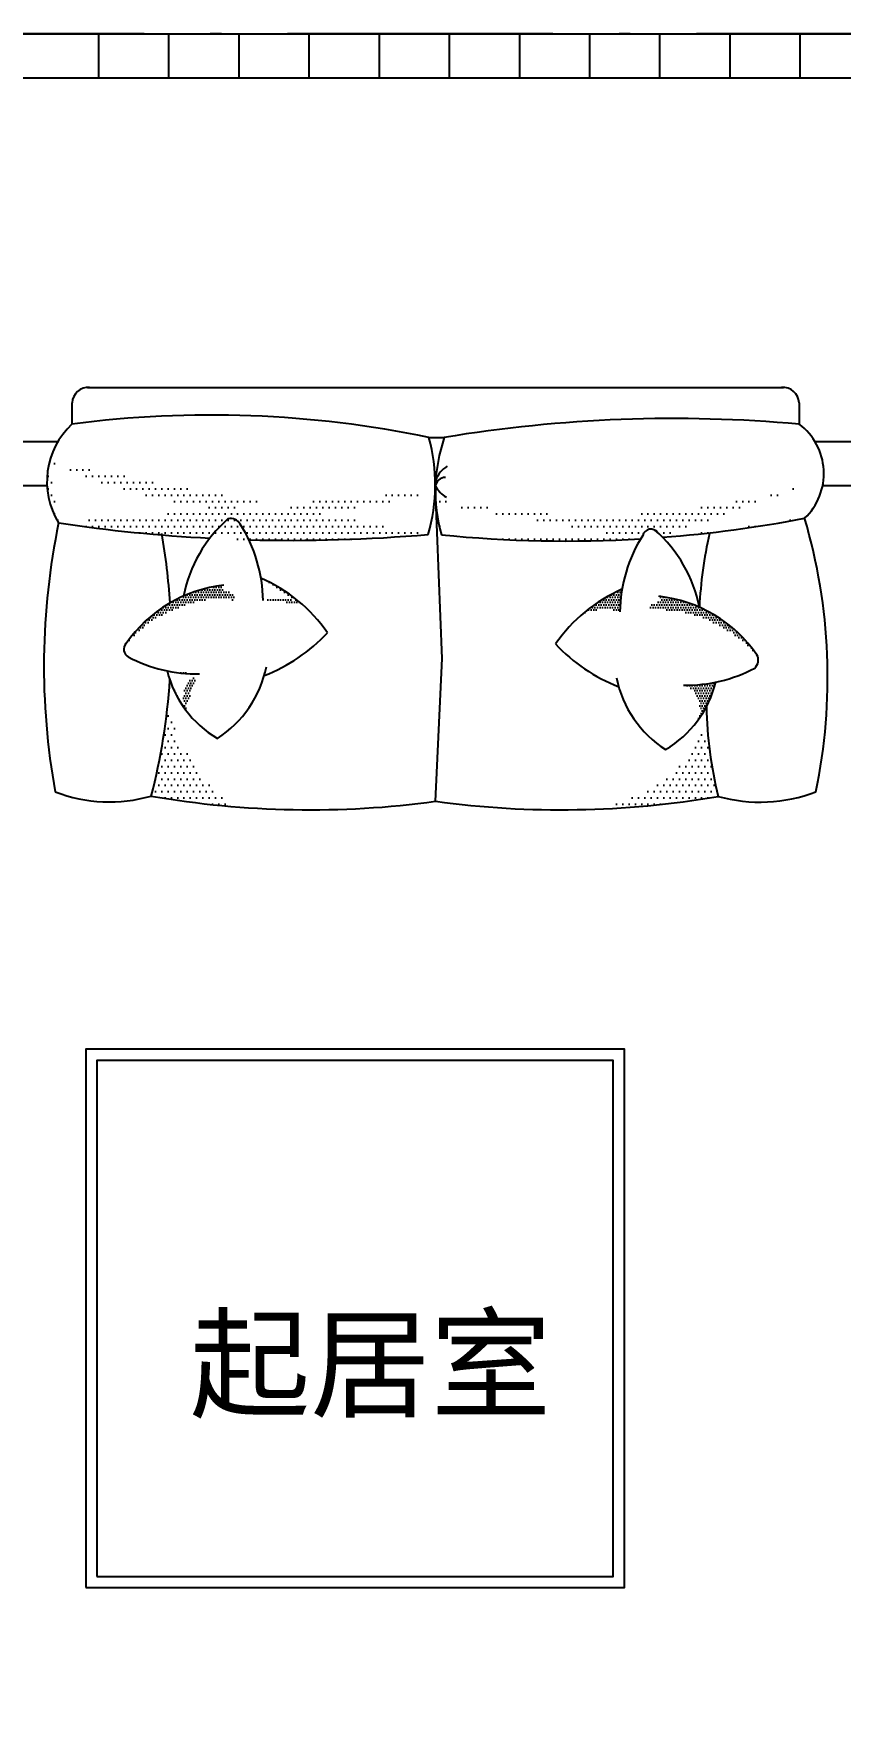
# Model space of a CAD drawing. Extents: x 3694 to 117786, y 20013 to 108631.
# Drawn here: x 38905 to 40730, y 31654 to 35481 of the extents above; entities that cross this region are included whole.
import ezdxf

# ---------------------------------------------------------------- set-up
doc = ezdxf.new("R2010")
doc.units = 0
doc.header["$LTSCALE"] = 1000
doc.header["$MEASUREMENT"] = 0
doc.linetypes.add('ACAD_ISO04W100', pattern=[30, 24, -3, 0, -3])
doc.linetypes.add('ACAD_ISO10W100', pattern=[18.5, 12, -3, 0.5, -3])
for name, color, linetype in [('DOTE', 1, 'ACAD_ISO04W100'), ('PUB_TEXT', 7, 'Continuous'), ('家具', 253, 'Continuous'), ('铺地', 251, 'Continuous')]:
    doc.layers.add(name, color=color, linetype=linetype)
doc.styles.get("Standard").update_dxf_attribs({"font": 'gbenor.shx', "bigfont": 'gbcbig.shx'})
pattern_1 = [(180, (113575.947, 15191.285), (-7.14375, 14.2875), [0, -14.2875])]
pattern_2 = [(180, (113575.9466, 15191.285), (-2.8575, 5.715), [0, -5.715])]

msp = doc.modelspace()

# ---------------------------------------------------------------- hatches: boundary and pattern name
at = {"layer": '家具'}
h = msp.add_hatch(dxfattribs=at)
h.set_pattern_fill('DOTS', color=8, scale=254, angle=180, style=0)
h.set_pattern_definition(pattern_1)
edge = h.paths.add_edge_path()
edge.add_ellipse((39409.8, 34459.7), major_axis=(-0.6, 404.1), ratio=1, start_angle=253.7831, end_angle=268.0371, ccw=False)
edge.add_ellipse((39489.9, 37887.9), major_axis=(-0.2, 3553.9), ratio=1, start_angle=171.4473, end_angle=184.9699, ccw=False)
edge.add_ellipse((39112.5, 34467), major_axis=(0, 177.5), ratio=1, start_angle=75.0367, end_angle=121.7715, ccw=False)
edge.add_ellipse((39464.9, 35631.3), major_axis=(-0.1, 1235.1), ratio=1, start_angle=154.9, end_angle=196.3985)
h = msp.add_hatch(dxfattribs=at)
h.set_pattern_fill('DOTS', color=8, scale=254, angle=180, style=0)
h.set_pattern_definition(pattern_1)
edge = h.paths.add_edge_path()
edge.add_line((39815.4, 34416.8), (39814.9, 34429.8))
edge.add_ellipse((40173, 36056), major_axis=(0.1, 1665.1), ratio=1, start_angle=167.5822, end_angle=198.2003)
edge.add_ellipse((40553.6, 34485.3), major_axis=(-0.2, 139.8), ratio=1, start_angle=223.4231, end_angle=265.3278, ccw=False)
edge.add_ellipse((40110.4, 37187.6), major_axis=(2.8, 2855.1), ratio=1, start_angle=184.4362, end_angle=190.9477, ccw=False)
edge.add_ellipse((40105.6, 34122.6), major_axis=(-220.5, 220.5), ratio=1, start_angle=269.3929, end_angle=272.2562)
edge.add_ellipse((40301.9, 34340.6), major_axis=(0, 18.9), ratio=1, start_angle=-54.3614, end_angle=76.2974)
edge.add_ellipse((40567.4, 34166), major_axis=(-237.4, 237.4), ratio=1, start_angle=12.7428, end_angle=14.2816)
edge.add_ellipse((40110.4, 37187.6), major_axis=(0.1, 2855.1), ratio=1, start_angle=174.3246, end_angle=183.3825, ccw=False)
edge.add_ellipse((40184.4, 34446.6), major_axis=(-0.5, 370.2), ratio=1, start_angle=94.5435, end_angle=105.6157, ccw=False)
h = msp.add_hatch(dxfattribs=at)
h.set_pattern_fill('DOTS', color=8, scale=101.6, angle=180, style=0)
h.set_pattern_definition(pattern_2)
edge = h.paths.add_edge_path()
edge.add_spline(control_points=[(39362.5, 34202.3), (39359.7, 34208.2), (39354.4, 34219.3), (39333, 34217.9), (39334.9, 34228.4), (39335.7, 34232.6)], knot_values=[0, 0, 0, 0, 0.799096, 1.505125, 1.97631, 1.97631, 1.97631, 1.97631], degree=3, periodic=0)
edge.add_ellipse((39370.4, 33922.6), major_axis=(0, 311.9), ratio=1, start_angle=6.3817, end_angle=55.3052)
edge.add_ellipse((39343.8, 33894.3), major_axis=(0.1, 308.6), ratio=1, start_angle=356.566, end_angle=408.1778, ccw=False)
h = msp.add_hatch(dxfattribs=at)
h.set_pattern_fill('DOTS', color=8, scale=101.6, angle=180, style=0)
h.set_pattern_definition(pattern_2)
edge = h.paths.add_edge_path()
edge.add_ellipse((39088.6, 34191.4), major_axis=(0, 335.7), ratio=1, start_angle=271.0356, end_angle=279.8147, ccw=False)
edge.add_ellipse((39459.5, 34090.1), major_axis=(-0.1, 113), ratio=1, start_angle=332.9891, end_angle=378.1662, ccw=False)
edge.add_ellipse((39276.4, 33921.3), major_axis=(1.1, 357.1), ratio=1, start_angle=-40.8336, end_angle=-23.413)
h = msp.add_hatch(dxfattribs=at)
h.set_pattern_fill('DOTS', color=8, scale=101.6, angle=180, style=0)
h.set_pattern_definition(pattern_2)
edge = h.paths.add_edge_path()
edge.add_ellipse((40567.4, 34166), major_axis=(-0.3, 335.7), ratio=1, start_angle=80.1377, end_angle=88.9167)
edge.add_ellipse((40196.5, 34064.7), major_axis=(0.1, 113), ratio=1, start_angle=-18.1713, end_angle=27.0058)
edge.add_ellipse((40379.5, 33895.9), major_axis=(0.1, 357.1), ratio=1, start_angle=383.612, end_angle=401.0325, ccw=False)
h = msp.add_hatch(dxfattribs=at)
h.set_pattern_fill('DOTS', color=8, scale=101.6, angle=180, style=0)
h.set_pattern_definition(pattern_2)
edge = h.paths.add_edge_path()
edge.add_spline(control_points=[(40293.5, 34177), (40296.3, 34182.8), (40301.5, 34193.9), (40323, 34192.6), (40321, 34203), (40320.2, 34207.2)], knot_values=[0, 0, 0, 0, 0.799096, 1.505125, 1.97631, 1.97631, 1.97631, 1.97631], degree=3, periodic=0)
edge.add_ellipse((40285.6, 33897.3), major_axis=(-0.1, 311.9), ratio=1, start_angle=304.678, end_angle=353.6015, ccw=False)
edge.add_ellipse((40312.1, 33868.9), major_axis=(-0.1, 308.6), ratio=1, start_angle=-48.176, end_angle=3.4358)
h = msp.add_hatch(dxfattribs=at)
h.set_pattern_fill('DOTS', color=8, scale=101.6, angle=180, style=0)
h.set_pattern_definition(pattern_2)
edge = h.paths.add_edge_path()
edge.add_ellipse((39274.9, 34365.1), major_axis=(-0.6, 333.7), ratio=1, start_angle=168.2046, end_angle=179.9001, ccw=False)
edge.add_ellipse((39446.1, 34097.2), major_axis=(1.2, 246), ratio=1, start_angle=104.1321, end_angle=126.8851)
edge.add_ellipse((39307.2, 33976.2), major_axis=(0, 63.9), ratio=1, start_angle=30.2932, end_angle=113.6442, ccw=False)
h = msp.add_hatch(dxfattribs=at)
h.set_pattern_fill('DOTS', color=8, scale=101.6, angle=180, style=0)
h.set_pattern_definition(pattern_2)
edge = h.paths.add_edge_path()
edge.add_ellipse((40381, 34339.7), major_axis=(-0.7, 333.7), ratio=1, start_angle=179.8733, end_angle=191.5688)
edge.add_ellipse((40209.9, 34071.8), major_axis=(-0.9, 246), ratio=1, start_angle=233.176, end_angle=255.9291, ccw=False)
edge.add_ellipse((40348.8, 33950.8), major_axis=(0.1, 63.9), ratio=1, start_angle=246.3994, end_angle=329.7504)
h = msp.add_hatch(dxfattribs=at)
h.set_pattern_fill('DOTS', color=8, scale=254, angle=180, style=0)
h.set_pattern_definition(pattern_1)
edge = h.paths.add_edge_path()
edge.add_ellipse((39648.1, 34086.8), major_axis=(-0.1, 460.3), ratio=1, start_angle=106.8531, end_angle=140.5417)
edge.add_ellipse((39531.2, 35823.8), major_axis=(1.1, 2099.9), ratio=1, start_angle=170.1529, end_angle=175.2363, ccw=False)
edge.add_ellipse((37818.2, 34107.7), major_axis=(0.4, 1398), ratio=1, start_angle=255.406, end_angle=263.6712)
edge = h.paths.add_edge_path()
edge.add_ellipse((41358, 33977), major_axis=(-0.9, 930.8), ratio=1, start_angle=93.5701, end_angle=103.7847)
edge.add_ellipse((40098.2, 35823.8), major_axis=(-0.9, 2099.9), ratio=1, start_angle=181.6447, end_angle=189.7341, ccw=False)
edge.add_ellipse((40120.5, 34063.8), major_axis=(-0.1, 341.2), ratio=1, start_angle=186.5318, end_angle=244.7055)

# ---------------------------------------------------------------- linework, layer by layer
at = {"layer": 'DOTE', "linetype": 'ACAD_ISO10W100', "ltscale": 0.05}
msp.add_line((43779.8, 35480.9), (23279.8, 35480.9), dxfattribs=at)
at = {"layer": '家具'}
for p, q in [((39027.1, 34680.4, 0), (40602.3, 34680.4, 0)), ((38991.7, 34645.3, 0), (38991.7, 34597, 0)), ((40637.7, 34645.3, 0), (40637.7, 34597, 0)), ((38076.7, 34558, 0), (38960.2, 34558, 0)), ((40673, 34558, 0), (40894.7, 34558, 0)), ((39829.5, 34066.4, 0), (39814.2, 34446.6, 0)), ((39814.7, 33743.1, 0), (39829.5, 34066.4, 0))]:
    msp.add_line(p, q, dxfattribs=at)
at = {"layer": '家具', "color": 8}
for p, q in [((38176.7, 34458, 0), (38935.2, 34458, 0)), ((40690.8, 34458, 0), (40894.7, 34458, 0))]:
    msp.add_line(p, q, dxfattribs=at)
at = {"layer": '家具', "elevation": 0}
msp.add_lwpolyline([(39022.8, 31962.7), (40242, 31962.7), (40242, 33181.9), (39022.8, 33181.9)], close=True, dxfattribs=at)
at = {"layer": '家具', "color": 8, "elevation": 0}
msp.add_lwpolyline([(39048.2, 31988.1), (40216.6, 31988.1), (40216.6, 33156.5), (39048.2, 33156.5)], close=True, dxfattribs=at)
at = {"layer": '家具'}
for centre, major_axis, start_param, end_param in [((39029.4, 34642.7, 0), (0, 37.7), -0.059439, 1.503211), ((40600, 34642.7, 0), (0, 37.7), -1.503131, 0.059518), ((39306.6, 32203.2, 0), (0, 2414.5), -0.205551, 0.13079), ((40353.6, 31444.1, 0), (0, 3165.7), -0.089851, 0.1648), ((39112.5, 34467, 0), (0, 177.5), 0.748333, 2.125117), ((39409.8, 34459.7, 0), (0, 404.1), 4.430918, 4.980731), ((39814.7, 45789.6, 0), (1, 11222.8), 3.140321, 3.143422), ((40184.4, 34446.6, 0), (0, 370.2), 1.239892, 1.844778), ((40553.6, 34485.3, 0), (0, 139.8), 3.901164, 5.638262), ((39874.3, 34448.4, 0), (0, 63.1), 0.553914, 1.223847), ((39837.4, 34453.3, 0), (16.5, 16.5), 0.809638, 2.19103), ((39870.2, 34486.3, 0), (-0.1, 63), 2.050244, 2.622206), ((40513.5, 34049.5, 0), (0, 1585.4), 1.364951, 1.751521), ((39489.9, 37887.9, 0), (-0.7, 3553.9), 2.992198, 3.089001), ((39550.3, 34148, 0), (0, 311.9), 0.719943, 1.377566), ((39351.2, 34359.3, 0), (17, 17), 5.981, 7.341733), ((39088.6, 34191.4, 0), (0, 335.7), -1.552776, -1.007836), ((40110.4, 37187.6, 0), (-0.2, 2855.1), 3.217991, 3.331638), ((39429.2, 34023.3, 0), (0, 1272.8), 4.507657, 4.999626), ((37818.2, 34107.7, 0), (-0.3, 1398), -1.510434, -1.397242), ((39489.9, 37887.9, 0), (0.1, 3553.9), 3.114005, 3.228416), ((40110.4, 37187.6, 0), (0, 2855.1), 3.042522, 3.200611), ((40567.4, 34166, 0), (0.1, 335.7), 1.008007, 1.552947), ((40301.9, 34340.6, 0), (0, 18.9), -0.948784, 1.331642), ((40105.6, 34122.6, 0), (0, 311.9), -1.377468, -0.719845), ((41379.1, 34136.4, 0), (0.1, 968.5), 1.349227, 1.523264), ((39370.4, 33922.6, 0), (0, 311.9), 0.111288, 0.965164), ((39276.4, 33921.3, 0), (0, 357.1), -0.9646, -0.411931), ((40379.5, 33895.9, 0), (0, 357.1), 0.41188, 0.964548), ((40285.6, 33897.3, 0), (0, 311.9), -0.965228, -0.111352), ((39289, 34385.3, 0), (0, 383.1), 3.510011, 3.964667), ((39129, 34087.2, 0), (0, 19.9), 0.858698, 2.615875), ((39274.9, 34365.1, 0), (0, 333.7), 2.655375, 3.157754), ((40367, 34360, 0), (0.1, 383.1), 2.318833, 2.773489), ((40520.1, 34063, 0), (0, 24.9), 3.884481, 5.208207), ((39446.1, 34097.2, 0), (0, 246), 1.8128, 2.60703), ((39185.4, 34097.3, 0), (0, 251.3), 3.710246, 4.514057), ((40381, 34339.7, 0), (0, 333.7), 3.125401, 3.627781), ((37818.2, 34107.7, 0), (-0.1, 1398), 4.457327, 4.648042), ((40470.6, 34071.9, 0), (0, 251.3), 1.769158, 2.572969), ((40209.9, 34071.8, 0), (0, 246), 3.676067, 4.470298), ((41358, 33977, 0), (-0.1, 930.8), 1.592173, 1.812239), ((39076.5, 34080.4, 0), (0, 338.8), 2.771426, 3.424134), ((40549.2, 34096.3, 0), (0, 355), 2.870484, 3.505136), ((39531.2, 35823.8, 0), (0, 2099.9), 2.969188, 3.277023), ((40098.2, 35823.8, 0), (0, 2099.9), 3.006159, 3.311935)]:
    msp.add_ellipse(centre, major_axis=major_axis, ratio=1, start_param=start_param, end_param=end_param, dxfattribs=at)
at = {"layer": '铺地'}
for p, q in [((39052.5, 35380.9), (39052.5, 35480.9)), ((39211.2, 35380.9), (39211.2, 35480.9)), ((39370, 35380.9), (39370, 35480.9)), ((39528.8, 35380.9), (39528.8, 35480.9)), ((39687.5, 35380.9), (39687.5, 35480.9)), ((39846.2, 35380.9), (39846.2, 35480.9)), ((40005, 35380.9), (40005, 35480.9)), ((40163.8, 35380.9), (40163.8, 35480.9)), ((40322.5, 35380.9), (40322.5, 35480.9)), ((40481.2, 35380.9), (40481.2, 35480.9)), ((40640, 35380.9), (40640, 35480.9))]:
    msp.add_line(p, q, dxfattribs=at)
for points in [[(41879.8, 29880.9), (37479.8, 29880.9), (37479.8, 35480.9), (41879.8, 35480.9)], [(41779.8, 29980.9), (37579.8, 29980.9), (37579.8, 35380.9), (41779.8, 35380.9)]]:
    msp.add_lwpolyline(points, close=True, dxfattribs=at)

# ---------------------------------------------------------------- texts
at = {"layer": 'PUB_TEXT', "insert": (40076.4, 32569.4, 0), "char_height": 200, "width": 4105.676, "attachment_point": 3}
msp.add_mtext('{\\fSimSun|b0|i0|c134|p2;起居室}', dxfattribs=at)

doc.saveas('drawing.dxf')
